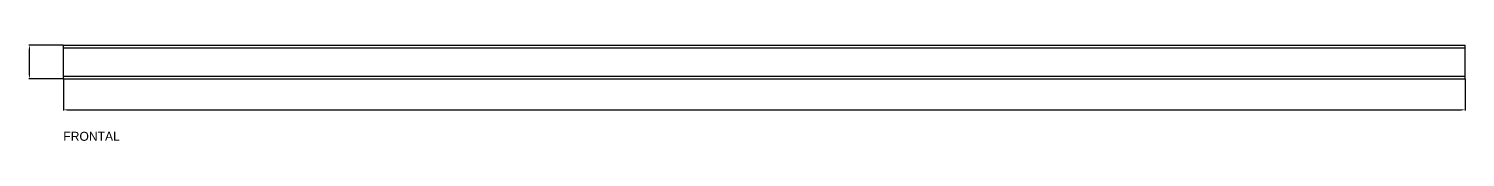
# Model space of a CAD drawing. Header units: millimetres. Extents: x -61 to 13940, y -87340 to 371.
# Drawn here: x 6099 to 8640, y -75340 to -75170 of the extents above; entities that cross this region are included whole.
import ezdxf

# ---------------------------------------------------------------- set-up
doc = ezdxf.new("R2010")
doc.units = ezdxf.units.MM
for name, color, linetype in [('R18_COTAS_P', 1, 'Continuous'), ('R18_PIEZAS_P', 3, 'Continuous'), ('R18_TEXTOS', 7, 'Continuous')]:
    doc.layers.add(name, color=color, linetype=linetype)
doc.dimstyles.get("Standard").update_dxf_attribs({"dimtxt": 2.5, "dimasz": 2.5, "dimexe": 1.25, "dimexo": 0.625, "dimtad": 1, "dimcen": 2.5, "dimazin": 3, "dimtfac": 1, "dimtmove": 0, "dimatfit": 3, "dimarcsym": 0})

# ---------------------------------------------------------------- blocks, each defined once
blk = doc.blocks.new('*D343')
at = {"layer": 'Defpoints', "color": 0, "transparency": 16777216}
for p in [(6160, -75229.5), (8640, -75229.5), (8640, -75284.5)]:
    blk.add_point(p, dxfattribs=at)
at = {"layer": 'R18_COTAS_P', "color": 0, "lineweight": -2, "transparency": 16777216}
for p, q in [((6160, -75230.1), (6160, -75285.8)), ((8640, -75230.1), (8640, -75285.8)), ((6167, -75284.5), (8633, -75284.5))]:
    blk.add_line(p, q, dxfattribs=at)
at = {"layer": 'R18_COTAS_P', "color": 0, "transparency": 16777216}
for points in [[(6167, -75283.3), (6167, -75285.7), (6160, -75284.5)], [(8633, -75283.3), (8633, -75285.7), (8640, -75284.5)]]:
    blk.add_solid(points, dxfattribs=at)
blk = doc.blocks.new('*D344')
at = {"layer": 'Defpoints', "color": 0, "transparency": 16777216}
for p in [(6100, -75169.5), (6160, -75169.5), (6160, -75229.5)]:
    blk.add_point(p, dxfattribs=at)
at = {"layer": 'R18_COTAS_P', "color": 0, "lineweight": -2, "transparency": 16777216}
for p, q in [((6159.4, -75169.5), (6098.8, -75169.5)), ((6100, -75222.5), (6100, -75176.5)), ((6159.4, -75229.5), (6098.8, -75229.5))]:
    blk.add_line(p, q, dxfattribs=at)
at = {"layer": 'R18_COTAS_P', "color": 0, "transparency": 16777216}
for points in [[(6098.8, -75176.5), (6101.2, -75176.5), (6100, -75169.5)], [(6098.8, -75222.5), (6101.2, -75222.5), (6100, -75229.5)]]:
    blk.add_solid(points, dxfattribs=at)

msp = doc.modelspace()

# ---------------------------------------------------------------- linework, layer by layer
at = {"layer": 'R18_PIEZAS_P'}
for p, q in [((6160, -75169.503), (8640, -75169.503)), ((6160, -75174.503), (6160, -75169.503)), ((8640, -75174.503), (8640, -75169.503)), ((6160, -75174.503), (8640, -75174.503)), ((6160, -75224.503), (6160, -75174.503)), ((8640, -75224.503), (8640, -75174.503)), ((6160, -75224.503), (8640, -75224.503)), ((6160, -75229.503), (6160, -75224.503)), ((6160, -75229.503), (8640, -75229.503)), ((8640, -75229.503), (8640, -75224.503))]:
    msp.add_line(p, q, dxfattribs=at)

# ---------------------------------------------------------------- texts
at = {"layer": 'R18_TEXTOS'}
msp.add_text('FRONTAL', height=16, dxfattribs=at).set_placement((6160, -75339.503))

# ---------------------------------------------------------------- dimensions: what is measured, and where the dimension line sits
at = {"layer": 'R18_COTAS_P'}
dim = msp.add_linear_dim(base=(6100, -75169.503), p1=(6160, -75229.503), p2=(6160, -75169.503), angle=90, dimstyle='Standard', override={"dimtxt": 16, "dimasz": 7, "dimtad": 1, "dimdec": 2}, dxfattribs=at)
dim.commit()
dim.dimension.update_dxf_attribs({"geometry": '*D344', "text_midpoint": (6100, -75199.503)})
dim = msp.add_linear_dim(base=(8640, -75284.503), p1=(6160, -75229.503), p2=(8640, -75229.503), dimstyle='Standard', override={"dimtxt": 16, "dimasz": 7, "dimtad": 1, "dimdec": 2}, dxfattribs=at)
dim.commit()
dim.dimension.update_dxf_attribs({"geometry": '*D343', "text_midpoint": (7400, -75284.503)})

doc.saveas('drawing.dxf')
